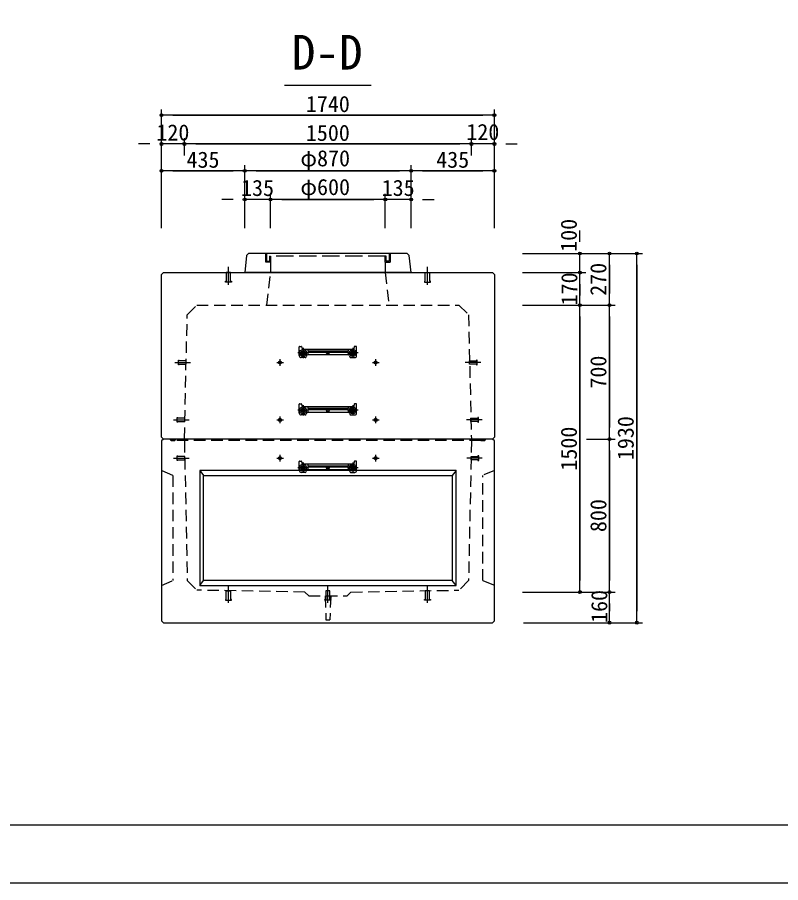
# Model space of a CAD drawing. Units: millimetres, scale not verified. Extents: x -7958 to 7958, y -4534 to 4653.
# Drawn here: x -22 to 3968, y -4534 to -10 of the extents above; entities that cross this region are included whole.
import ezdxf
from ezdxf.enums import TextEntityAlignment as Align

# ---------------------------------------------------------------- set-up
doc = ezdxf.new("R2010")
doc.units = ezdxf.units.MM
doc.header["$LTSCALE"] = 30
doc.header["$PDMODE"] = 32
doc.header["$PDSIZE"] = 15
for name, pattern in [('CHAIN2', [12, 9, -1, 1, -1]), ('DASHED2', [3, 2, -1]), ('DASHED3', [4, 3, -1])]:
    doc.linetypes.add(name, pattern=pattern)
for name, color, linetype in [('0-0_0', 4, 'Continuous'), ('0-B_00枠', 4, 'Continuous'), ('0-E_03寸法', 4, 'Continuous'), ('0-F_04文字', 7, 'Continuous')]:
    doc.layers.add(name, color=color, linetype=linetype)
doc.styles.add('ＭＳ ゴシック', font='')
doc.styles.get('ＭＳ ゴシック').set_extended_font_data('MS Gothic')

msp = doc.modelspace()

# ---------------------------------------------------------------- linework, layer by layer
at = {"layer": '0-0_0', "color": 3}
for p, q in [((1176.57, -1254.79), (1166.57, -1344.79)), ((1186.57, -1244.79), (1176.57, -1254.79)), ((2016.57, -1244.79), (1186.57, -1244.79)), ((2016.57, -1244.79), (2026.57, -1254.79)), ((2036.57, -1344.79), (2026.57, -1254.79)), ((731.57, -1354.79), (741.57, -1344.79)), ((731.57, -2204.79), (731.57, -1354.79)), ((741.57, -1344.79), (2461.57, -1344.79)), ((2036.57, -1344.79), (1166.57, -1344.79)), ((2461.57, -1344.79), (2471.57, -1354.79)), ((741.57, -2214.79), (731.57, -2204.79)), ((741.57, -2214.79), (731.57, -2224.79)), ((2461.57, -2214.79), (741.57, -2214.79)), ((2461.57, -2214.79), (741.57, -2214.79)), ((2471.57, -2224.79), (2461.57, -2214.79)), ((2471.57, -3164.79), (2471.57, -2224.79)), ((2461.57, -3174.79), (2471.57, -3164.79)), ((741.57, -3174.79), (2461.57, -3174.79))]:
    msp.add_line(p, q, dxfattribs=at)
at = {"layer": '0-0_0', "linetype": 'DASHED3'}
for p, q in [((1276.57, -1289.79), (1276.57, -1244.79)), ((1281.57, -1284.79), (1281.57, -1244.79)), ((1296.57, -1259.79), (1296.57, -1284.79)), ((1901.57, -1259.79), (1301.57, -1259.79)), ((1906.57, -1259.79), (1901.57, -1259.79)), ((1901.57, -1289.79), (1901.57, -1259.79)), ((1906.57, -1284.79), (1906.57, -1259.79)), ((1921.57, -1244.79), (1921.57, -1284.79)), ((1926.57, -1244.79), (1926.57, -1289.79)), ((1301.57, -1289.79), (1276.57, -1289.79)), ((1281.57, -1284.79), (1296.57, -1284.79)), ((1301.57, -1289.79), (1301.57, -1344.79)), ((1901.57, -1289.79), (1901.57, -1344.79)), ((1901.57, -1289.79), (1926.57, -1289.79)), ((1921.57, -1284.79), (1906.57, -1284.79))]:
    msp.add_line(p, q, dxfattribs=at)
at = {"layer": '0-0_0', "linetype": 'CHAIN2'}
for p, q in [((1081.57, -1408.19), (1081.57, -1315.41)), ((2121.57, -1408.19), (2121.57, -1315.41)), ((1471.57, -1737.37), (1471.57, -1792.21)), ((1471.57, -1782.29), (1471.57, -1747.29)), ((1731.57, -1737.37), (1731.57, -1792.21)), ((1731.57, -1782.29), (1731.57, -1747.29)), ((1351.57, -1832.29), (1351.57, -1797.29)), ((1499.3, -1764.79), (1443.83, -1764.79)), ((1454.07, -1764.79), (1489.07, -1764.79)), ((1759.3, -1764.79), (1703.84, -1764.79)), ((1714.07, -1764.79), (1749.07, -1764.79)), ((1851.57, -1832.29), (1851.57, -1797.29)), ((1334.07, -1814.79), (1369.07, -1814.79)), ((1834.07, -1814.79), (1869.07, -1814.79)), ((1499.3, -2064.79), (1443.83, -2064.79)), ((1454.07, -2064.79), (1489.07, -2064.79)), ((1471.57, -2037.37), (1471.57, -2092.21)), ((1471.57, -2082.29), (1471.57, -2047.29)), ((1759.3, -2064.79), (1703.84, -2064.79)), ((1714.07, -2064.79), (1749.07, -2064.79)), ((1731.57, -2037.37), (1731.57, -2092.21)), ((1731.57, -2082.29), (1731.57, -2047.29)), ((1334.07, -2114.79), (1369.07, -2114.79)), ((1351.57, -2132.29), (1351.57, -2097.29)), ((1834.07, -2114.79), (1869.07, -2114.79)), ((1851.57, -2132.29), (1851.57, -2097.29)), ((1351.57, -2332.29), (1351.57, -2297.29)), ((1851.57, -2332.29), (1851.57, -2297.29)), ((1334.07, -2314.79), (1369.07, -2314.79)), ((1471.57, -2337.37), (1471.57, -2392.21)), ((1471.57, -2382.29), (1471.57, -2347.29)), ((1731.57, -2337.37), (1731.57, -2392.21)), ((1731.57, -2382.29), (1731.57, -2347.29)), ((1834.07, -2314.79), (1869.07, -2314.79)), ((1499.3, -2364.79), (1443.83, -2364.79)), ((1454.07, -2364.79), (1489.07, -2364.79)), ((1759.3, -2364.79), (1703.84, -2364.79)), ((1714.07, -2364.79), (1749.07, -2364.79)), ((1081.57, -3071.11), (1081.57, -2978.33)), ((1601.57, -3071.11), (1601.57, -2978.33)), ((2121.57, -3071.11), (2121.57, -2978.33))]:
    msp.add_line(p, q, dxfattribs=at)
at = {"layer": '0-0_0', "linetype": 'DASHED2'}
for p, q in [((1281.57, -1514.79), (1301.57, -1344.79)), ((1901.57, -1344.79), (1921.57, -1514.79)), ((866.57, -1564.79), (916.57, -1514.79)), ((916.57, -1514.79), (2286.57, -1514.79)), ((2286.57, -1514.79), (2336.57, -1564.79)), ((851.57, -2214.79), (866.57, -1564.79)), ((2336.57, -1564.79), (2351.57, -2214.79)), ((2401.57, -2222.79), (801.57, -2222.79)), ((851.57, -2224.79), (866.57, -2954.79)), ((2351.57, -2224.79), (2336.57, -2954.79)), ((791.57, -2404.79), (731.57, -2379.79)), ((2471.57, -2379.79), (2411.57, -2404.79)), ((791.57, -2404.79), (791.57, -2954.79)), ((2411.57, -2954.79), (2411.57, -2404.79)), ((731.57, -2979.79), (791.57, -2954.79)), ((866.57, -2954.79), (916.57, -3004.79)), ((2336.57, -2954.79), (2286.57, -3004.79)), ((2411.57, -2954.79), (2471.57, -2979.79)), ((1481.57, -3014.79), (916.57, -3004.79)), ((1501.57, -3034.79), (1481.57, -3014.79)), ((1701.57, -3034.79), (1721.57, -3014.79)), ((1721.57, -3014.79), (2286.57, -3004.79)), ((1501.57, -3034.79), (1701.57, -3034.79)), ((1616.57, -3034.79), (1611.57, -3159.79))]:
    msp.add_line(p, q, dxfattribs=at)
at = {"layer": '0-0_0'}
for p, q in [((1451.57, -1779.04), (1451.57, -1732.29)), ((1453.57, -1730.29), (1462.03, -1730.29)), ((1464, -1731.9), (1466.57, -1744.87)), ((1496.01, -1746.48), (1496.01, -1756.02)), ((1707.12, -1756.02), (1496.01, -1756.02)), ((1496.01, -1760.73), (1707.12, -1760.73)), ((1496.01, -1760.73), (1496.01, -1775.5)), ((1707.12, -1746.48), (1707.12, -1756.02)), ((1707.12, -1760.73), (1707.12, -1775.5)), ((1739.14, -1731.9), (1736.57, -1744.87)), ((1749.57, -1730.29), (1741.1, -1730.29)), ((1751.57, -1779.04), (1751.57, -1732.29)), ((1482.91, -1789.04), (1461.57, -1789.04)), ((1489.38, -1779.21), (1487.74, -1785.33)), ((1708.93, -1775.5), (1494.21, -1775.5)), ((1713.76, -1779.21), (1715.4, -1785.33)), ((1720.23, -1789.04), (1741.57, -1789.04)), ((1451.57, -2079.04), (1451.57, -2032.29)), ((1453.57, -2030.29), (1462.03, -2030.29)), ((1464, -2031.9), (1466.57, -2044.87)), ((1739.14, -2031.9), (1736.57, -2044.87)), ((1749.57, -2030.29), (1741.1, -2030.29)), ((1751.57, -2079.04), (1751.57, -2032.29)), ((1489.38, -2079.21), (1487.74, -2085.33)), ((1708.93, -2075.5), (1494.21, -2075.5)), ((1496.01, -2046.48), (1496.01, -2056.02)), ((1707.12, -2056.02), (1496.01, -2056.02)), ((1496.01, -2060.73), (1707.12, -2060.73)), ((1496.01, -2060.73), (1496.01, -2075.5)), ((1707.12, -2046.48), (1707.12, -2056.02)), ((1707.12, -2060.73), (1707.12, -2075.5)), ((1713.76, -2079.21), (1715.4, -2085.33)), ((1482.91, -2089.04), (1461.57, -2089.04)), ((1720.23, -2089.04), (1741.57, -2089.04)), ((776.57, -2214.79), (806.57, -2214.79)), ((781.57, -2222.79), (776.57, -2214.79)), ((801.57, -2222.79), (806.57, -2214.79)), ((2396.57, -2214.79), (2426.57, -2214.79)), ((2401.57, -2222.79), (2396.57, -2214.79)), ((2421.57, -2222.79), (2426.57, -2214.79)), ((781.57, -2222.79), (801.57, -2222.79)), ((2401.57, -2222.79), (2421.57, -2222.79)), ((1451.57, -2379.04), (1451.57, -2332.29)), ((1453.57, -2330.29), (1462.03, -2330.29)), ((1464, -2331.9), (1466.57, -2344.87)), ((1496.01, -2346.48), (1496.01, -2356.02)), ((1707.12, -2346.48), (1707.12, -2356.02)), ((1739.14, -2331.9), (1736.57, -2344.87)), ((1749.57, -2330.29), (1741.1, -2330.29)), ((1751.57, -2379.04), (1751.57, -2332.29)), ((2271.57, -2379.79), (931.57, -2379.79)), ((931.57, -2379.79), (931.57, -2979.79)), ((931.57, -2379.79), (951.57, -2404.79)), ((1482.91, -2389.04), (1461.57, -2389.04)), ((1489.38, -2379.21), (1487.74, -2385.33)), ((1708.93, -2375.5), (1494.21, -2375.5)), ((1707.12, -2356.02), (1496.01, -2356.02)), ((1496.01, -2360.73), (1707.12, -2360.73)), ((1496.01, -2360.73), (1496.01, -2375.5)), ((1707.12, -2360.73), (1707.12, -2375.5)), ((1713.76, -2379.21), (1715.4, -2385.33)), ((1720.23, -2389.04), (1741.57, -2389.04)), ((2271.57, -2379.79), (2251.57, -2404.79)), ((2271.57, -2979.79), (2271.57, -2379.79)), ((951.57, -2404.79), (2251.57, -2404.79)), ((951.57, -2954.79), (951.57, -2404.79)), ((2251.57, -2404.79), (2251.57, -2954.79)), ((931.57, -2979.79), (951.57, -2954.79)), ((931.57, -2979.79), (2271.57, -2979.79)), ((2251.57, -2954.79), (951.57, -2954.79)), ((2271.57, -2979.79), (2251.57, -2954.79))]:
    msp.add_line(p, q, dxfattribs=at)
at = {"layer": '0-0_0', "color": 7, "linetype": 'CHAIN2'}
for p, q in [((801.9, -1814.79), (883.7, -1814.79)), ((2401.24, -1814.79), (2319.44, -1814.79)), ((794.98, -2114.79), (876.77, -2114.79)), ((2408.16, -2114.79), (2326.36, -2114.79)), ((794.52, -2314.79), (876.32, -2314.79)), ((2408.62, -2314.79), (2326.82, -2314.79))]:
    msp.add_line(p, q, dxfattribs=at)
at = {"layer": '0-0_0', "color": 6}
msp.add_line((7657.76, -4234.03), (-4342.24, -4234.03), dxfattribs=at)
at = {"layer": '0-0_0', "linetype": 'DASHED3'}
msp.add_lwpolyline([(1296.57, -1259.79), (1301.57, -1259.79), (1301.57, -1289.79)], dxfattribs=at)
at = {"layer": '0-0_0', "linetype": 'DASHED2'}
for points in [[(1092.47, -1390.29), (1092.47, -1344.79), (1070.67, -1344.79), (1070.67, -1390.29)], [(2110.67, -1390.29), (2110.67, -1344.79), (2132.47, -1344.79), (2132.47, -1390.29)], [(1092.47, -1390.29), (1097.57, -1390.29), (1097.57, -1394.79), (1065.57, -1394.79), (1065.57, -1390.29), (1070.67, -1390.29)], [(2110.67, -1390.29), (2105.57, -1390.29), (2105.57, -1394.79), (2137.57, -1394.79), (2137.57, -1390.29), (2132.47, -1390.29)], [(1070.67, -3053.21), (1070.67, -3007.71), (1092.47, -3007.71), (1092.47, -3053.21)], [(1612.47, -3053.21), (1612.47, -3007.71), (1590.67, -3007.71), (1590.67, -3053.21)], [(2132.47, -3053.21), (2132.47, -3007.71), (2110.67, -3007.71), (2110.67, -3053.21)], [(1070.67, -3053.21), (1065.57, -3053.21), (1065.57, -3057.71), (1097.57, -3057.71), (1097.57, -3053.21), (1092.47, -3053.21)], [(1612.47, -3053.21), (1617.57, -3053.21), (1617.57, -3057.71), (1585.57, -3057.71), (1585.57, -3053.21), (1590.67, -3053.21)], [(1586.57, -3034.79), (1591.57, -3159.79), (1611.57, -3159.79)], [(2132.47, -3053.21), (2137.57, -3053.21), (2137.57, -3057.71), (2105.57, -3057.71), (2105.57, -3053.21), (2110.67, -3053.21)]]:
    msp.add_lwpolyline(points, dxfattribs=at)
at = {"layer": '0-0_0', "color": 3}
for points in [[(2471.57, -1354.79), (2471.57, -2204.79), (2461.57, -2214.79)], [(731.57, -2224.79), (731.57, -3164.79), (741.57, -3174.79)]]:
    msp.add_lwpolyline(points, dxfattribs=at)
at = {"layer": '0-0_0'}
for points in [[(1734.61, -1746.48), (1707.12, -1746.48), (1496.01, -1746.48), (1468.53, -1746.48)], [(1734.61, -2046.48), (1707.12, -2046.48), (1496.01, -2046.48), (1468.53, -2046.48)], [(1734.61, -2346.48), (1707.12, -2346.48), (1496.01, -2346.48), (1468.53, -2346.48)]]:
    msp.add_lwpolyline(points, dxfattribs=at)
at = {"layer": '0-0_0', "color": 7, "linetype": 'DASHED2'}
for points in [[(824.8, -1823.04), (824.8, -1826.79), (820.8, -1826.79), (820.8, -1802.79), (824.8, -1802.79), (824.8, -1806.54)], [(824.8, -1823.04), (860.8, -1823.04), (860.8, -1806.54), (824.8, -1806.54)], [(2378.34, -1823.04), (2342.34, -1823.04), (2342.34, -1806.54), (2378.34, -1806.54)], [(2378.34, -1823.04), (2378.34, -1826.79), (2382.34, -1826.79), (2382.34, -1802.79), (2378.34, -1802.79), (2378.34, -1806.54)], [(817.88, -2123.04), (817.88, -2126.79), (813.88, -2126.79), (813.88, -2102.79), (817.88, -2102.79), (817.88, -2106.54)], [(817.88, -2123.04), (853.88, -2123.04), (853.88, -2106.54), (817.88, -2106.54)], [(2385.26, -2123.04), (2349.26, -2123.04), (2349.26, -2106.54), (2385.26, -2106.54)], [(2385.26, -2123.04), (2385.26, -2126.79), (2389.26, -2126.79), (2389.26, -2102.79), (2385.26, -2102.79), (2385.26, -2106.54)], [(817.42, -2323.04), (817.42, -2326.79), (813.42, -2326.79), (813.42, -2302.79), (817.42, -2302.79), (817.42, -2306.54)], [(817.42, -2323.04), (853.42, -2323.04), (853.42, -2306.54), (817.42, -2306.54)], [(2385.72, -2323.04), (2349.72, -2323.04), (2349.72, -2306.54), (2385.72, -2306.54)], [(2385.72, -2323.04), (2385.72, -2326.79), (2389.72, -2326.79), (2389.72, -2302.79), (2385.72, -2302.79), (2385.72, -2306.54)]]:
    msp.add_lwpolyline(points, dxfattribs=at)
at = {"layer": '0-0_0'}
for centre, radius in [((1471.57, -1764.79), 17.7), ((1471.57, -1764.79), 10.9), ((1471.57, -1764.79), 8), ((1471.57, -1764.79), 8), ((1471.57, -1764.79), 8), ((1731.57, -1764.79), 17.7), ((1731.57, -1764.79), 10.9), ((1731.57, -1764.79), 8), ((1731.57, -1764.79), 8), ((1731.57, -1764.79), 8), ((1351.57, -1814.79), 8.25), ((1351.57, -1814.79), 6), ((1851.57, -1814.79), 8.25), ((1851.57, -1814.79), 6), ((1471.57, -2064.79), 17.7), ((1471.57, -2064.79), 10.9), ((1471.57, -2064.79), 8), ((1471.57, -2064.79), 8), ((1471.57, -2064.79), 8), ((1731.57, -2064.79), 17.7), ((1731.57, -2064.79), 10.9), ((1731.57, -2064.79), 8), ((1731.57, -2064.79), 8), ((1731.57, -2064.79), 8), ((1351.57, -2114.79), 8.25), ((1351.57, -2114.79), 6), ((1851.57, -2114.79), 8.25), ((1851.57, -2114.79), 6), ((1351.57, -2314.79), 8.25), ((1851.57, -2314.79), 8.25), ((1351.57, -2314.79), 6), ((1471.57, -2364.79), 17.7), ((1731.57, -2364.79), 17.7), ((1851.57, -2314.79), 6), ((1471.57, -2364.79), 10.9), ((1471.57, -2364.79), 8), ((1471.57, -2364.79), 8), ((1471.57, -2364.79), 8), ((1731.57, -2364.79), 10.9), ((1731.57, -2364.79), 8), ((1731.57, -2364.79), 8), ((1731.57, -2364.79), 8)]:
    msp.add_circle(centre, radius, dxfattribs=at)
for centre, radius, start, end in [((1453.57, -1732.29), 2, 90, 180), ((1462.03, -1732.29), 2, 11.213, 90), ((1468.53, -1744.48), 2, 191.213, 270), ((1734.61, -1744.48), 2, 270, 348.787), ((1741.1, -1732.29), 2, 90, 168.787), ((1749.57, -1732.29), 2, 0, 90), ((1461.57, -1779.04), 10, 180, 270), ((1482.91, -1784.04), 5, 270, 345), ((1494.21, -1780.5), 5, 90, 165), ((1708.93, -1780.5), 5, 15, 90), ((1720.23, -1784.04), 5, 195, 270), ((1741.57, -1779.04), 10, 270, 0), ((1453.57, -2032.29), 2, 90, 180), ((1462.03, -2032.29), 2, 11.213, 90), ((1741.1, -2032.29), 2, 90, 168.787), ((1749.57, -2032.29), 2, 0, 90), ((1461.57, -2079.04), 10, 180, 270), ((1468.53, -2044.48), 2, 191.213, 270), ((1494.21, -2080.5), 5, 90, 165), ((1708.93, -2080.5), 5, 15, 90), ((1734.61, -2044.48), 2, 270, 348.787), ((1741.57, -2079.04), 10, 270, 0), ((1482.91, -2084.04), 5, 270, 345), ((1720.23, -2084.04), 5, 195, 270), ((1453.57, -2332.29), 2, 90, 180), ((1462.03, -2332.29), 2, 11.213, 90), ((1468.53, -2344.48), 2, 191.213, 270), ((1734.61, -2344.48), 2, 270, 348.787), ((1741.1, -2332.29), 2, 90, 168.787), ((1749.57, -2332.29), 2, 0, 90), ((1461.57, -2379.04), 10, 180, 270), ((1482.91, -2384.04), 5, 270, 345), ((1494.21, -2380.5), 5, 90, 165), ((1708.93, -2380.5), 5, 15, 90), ((1720.23, -2384.04), 5, 195, 270), ((1741.57, -2379.04), 10, 270, 0)]:
    msp.add_arc(centre, radius, start, end, dxfattribs=at)
at = {"layer": '0-0_0', "color": 7}
for p in [(1601.5, -1764.79), (1601.5, -2064.79), (1601.5, -2364.79)]:
    msp.add_point(p, dxfattribs=at)
at = {"layer": '0-B_00枠'}
msp.add_line((1375.59, -364.83), (1827.55, -364.83), dxfattribs=at)
msp.add_lwpolyline([(-4642.24, -4534.03), (7957.76, -4534.03), (7957.76, 4375.97), (-4642.24, 4375.97)], dxfattribs=at)
at = {"layer": '0-E_03寸法'}
for p, q in [((731.57, -821.9), (731.57, -491.9)), ((2471.57, -821.9), (2471.57, -491.9)), ((2471.57, -521.9), (731.57, -521.9)), ((791.57, -521.9), (2411.57, -521.9)), ((671.57, -672.56), (611.57, -672.56)), ((731.57, -732.56), (731.57, -642.56)), ((851.57, -672.56), (731.57, -672.56)), ((851.57, -732.56), (851.57, -642.56)), ((851.57, -732.56), (851.57, -642.56)), ((2351.57, -672.56), (851.57, -672.56)), ((911.57, -672.56), (971.57, -672.56)), ((911.57, -672.56), (2291.57, -672.56)), ((2291.57, -672.56), (2231.57, -672.56)), ((2351.57, -732.56), (2351.57, -642.56)), ((2351.57, -732.56), (2351.57, -642.56)), ((2471.57, -672.56), (2351.57, -672.56)), ((2471.57, -732.56), (2471.57, -642.56)), ((2531.57, -672.56), (2591.57, -672.56)), ((731.57, -1112.91), (731.57, -782.91)), ((1166.57, -812.91), (731.57, -812.91)), ((791.57, -812.91), (1106.57, -812.91)), ((1166.57, -1112.91), (1166.57, -782.91)), ((1166.57, -1112.91), (1166.57, -782.91)), ((2036.57, -812.91), (1166.57, -812.91)), ((1226.57, -812.91), (1976.57, -812.91)), ((2036.57, -1112.91), (2036.57, -782.91)), ((2036.57, -1112.91), (2036.57, -782.91)), ((2471.57, -812.91), (2036.57, -812.91)), ((2096.57, -812.91), (2411.57, -812.91)), ((2471.57, -1112.91), (2471.57, -782.91)), ((1166.57, -1113.06), (1166.57, -933.06)), ((1301.57, -1113.06), (1301.57, -933.06)), ((1301.57, -1113.06), (1301.57, -933.06)), ((1901.57, -1113.06), (1901.57, -933.06)), ((1901.57, -1113.06), (1901.57, -933.06)), ((2036.57, -1113.06), (2036.57, -933.06)), ((1106.57, -963.06), (1046.57, -963.06)), ((1301.57, -963.06), (1166.57, -963.06)), ((1901.57, -963.06), (1301.57, -963.06)), ((1361.57, -963.06), (1421.57, -963.06)), ((1361.57, -963.06), (1841.57, -963.06)), ((1841.57, -963.06), (1781.57, -963.06)), ((2036.57, -963.06), (1901.57, -963.06)), ((2096.57, -963.06), (2156.57, -963.06)), ((2919.07, -1184.79), (2919.07, -1124.79)), ((2619.07, -1244.79), (2949.07, -1244.79)), ((2773.15, -1244.79), (3103.15, -1244.79)), ((2916.02, -1244.79), (3246.02, -1244.79)), ((2919.07, -1344.79), (2919.07, -1244.79)), ((3073.15, -1514.79), (3073.15, -1244.79)), ((3216.02, -3174.79), (3216.02, -1244.79)), ((3073.15, -1304.79), (3073.15, -1454.79)), ((3216.02, -1304.79), (3216.02, -3114.79)), ((2619.07, -1344.79), (2949.07, -1344.79)), ((2619.07, -1344.79), (2949.07, -1344.79)), ((2919.07, -1514.79), (2919.07, -1344.79)), ((2919.07, -1404.79), (2919.07, -1464.79)), ((2919.07, -1404.79), (2919.07, -1454.79)), ((2619.07, -1514.79), (2949.07, -1514.79)), ((2619.07, -1514.79), (2949.07, -1514.79)), ((2773.15, -1514.79), (3103.15, -1514.79)), ((2919.07, -3014.79), (2919.07, -1514.79)), ((2953.15, -1514.79), (3103.15, -1514.79)), ((3073.15, -2214.79), (3073.15, -1514.79)), ((2919.07, -1574.79), (2919.07, -2954.79)), ((3073.15, -1574.79), (3073.15, -2154.79)), ((2953.15, -2214.79), (3103.15, -2214.79)), ((2953.15, -2214.79), (3103.15, -2214.79)), ((3073.15, -3014.79), (3073.15, -2214.79)), ((3073.15, -2274.79), (3073.15, -2954.79)), ((2619.07, -3014.79), (2949.07, -3014.79)), ((2623.15, -3014.79), (3103.15, -3014.79)), ((2953.15, -3014.79), (3103.15, -3014.79)), ((3073.15, -3174.79), (3073.15, -3014.79)), ((3073.15, -3074.79), (3073.15, -3114.79)), ((2623.15, -3174.79), (3103.15, -3174.79)), ((2916.02, -3174.79), (3246.02, -3174.79))]:
    msp.add_line(p, q, dxfattribs=at)
for p in [(731.57, -521.9), (2471.57, -521.9), (731.57, -672.56), (851.57, -672.56), (2351.57, -672.56), (2471.57, -672.56), (731.57, -812.91), (1166.57, -812.91), (2036.57, -812.91), (2471.57, -812.91), (1166.57, -963.06), (1301.57, -963.06), (1901.57, -963.06), (2036.57, -963.06), (2919.07, -1244.79), (3073.15, -1244.79), (3216.02, -1244.79), (2919.07, -1344.79), (2919.07, -1514.79), (3073.15, -1514.79), (3073.15, -2214.79), (2919.07, -3014.79), (3073.15, -3014.79), (3073.15, -3174.79), (3216.02, -3174.79)]:
    msp.add_point(p, dxfattribs=at)

# ---------------------------------------------------------------- texts
at = {"layer": '0-E_03寸法', "style": 'ＭＳ ゴシック'}
for s, p in [('1740', (1486.37, -531.02)), ('120', (705.17, -679.72)), ('1500', (1486.37, -681.67)), ('120', (2325.17, -677.24)), ('435', (862.67, -822.03)), ('φ870', (1457.57, -814.72)), ('435', (2167.67, -822.03)), ('φ600', (1457.57, -964.87)), ('135', (1147.67, -969.72)), ('135', (1882.67, -969.51))]:
    msp.add_text(s, height=84.46, dxfattribs=at).set_placement(p, align=Align.BOTTOM_LEFT)
for s, p in [('100', (2927.84, -1236.25)), ('270', (3082.27, -1466.19)), ('170', (2930.48, -1516.19)), ('700', (3082.27, -1951.19)), ('1930', (3225.13, -2324.99)), ('1500', (2928.19, -2379.99)), ('800', (3082.27, -2701.19)), ('160', (3086.93, -3176.19))]:
    msp.add_text(s, height=84.46, rotation=90, dxfattribs=at).set_placement(p, align=Align.BOTTOM_LEFT)
at = {"layer": '0-F_04文字', "style": 'ＭＳ ゴシック'}
msp.add_text('D-D', height=181.1, dxfattribs=at).set_placement((1413.05, -337.84), align=Align.BOTTOM_LEFT)

doc.saveas('drawing.dxf')
